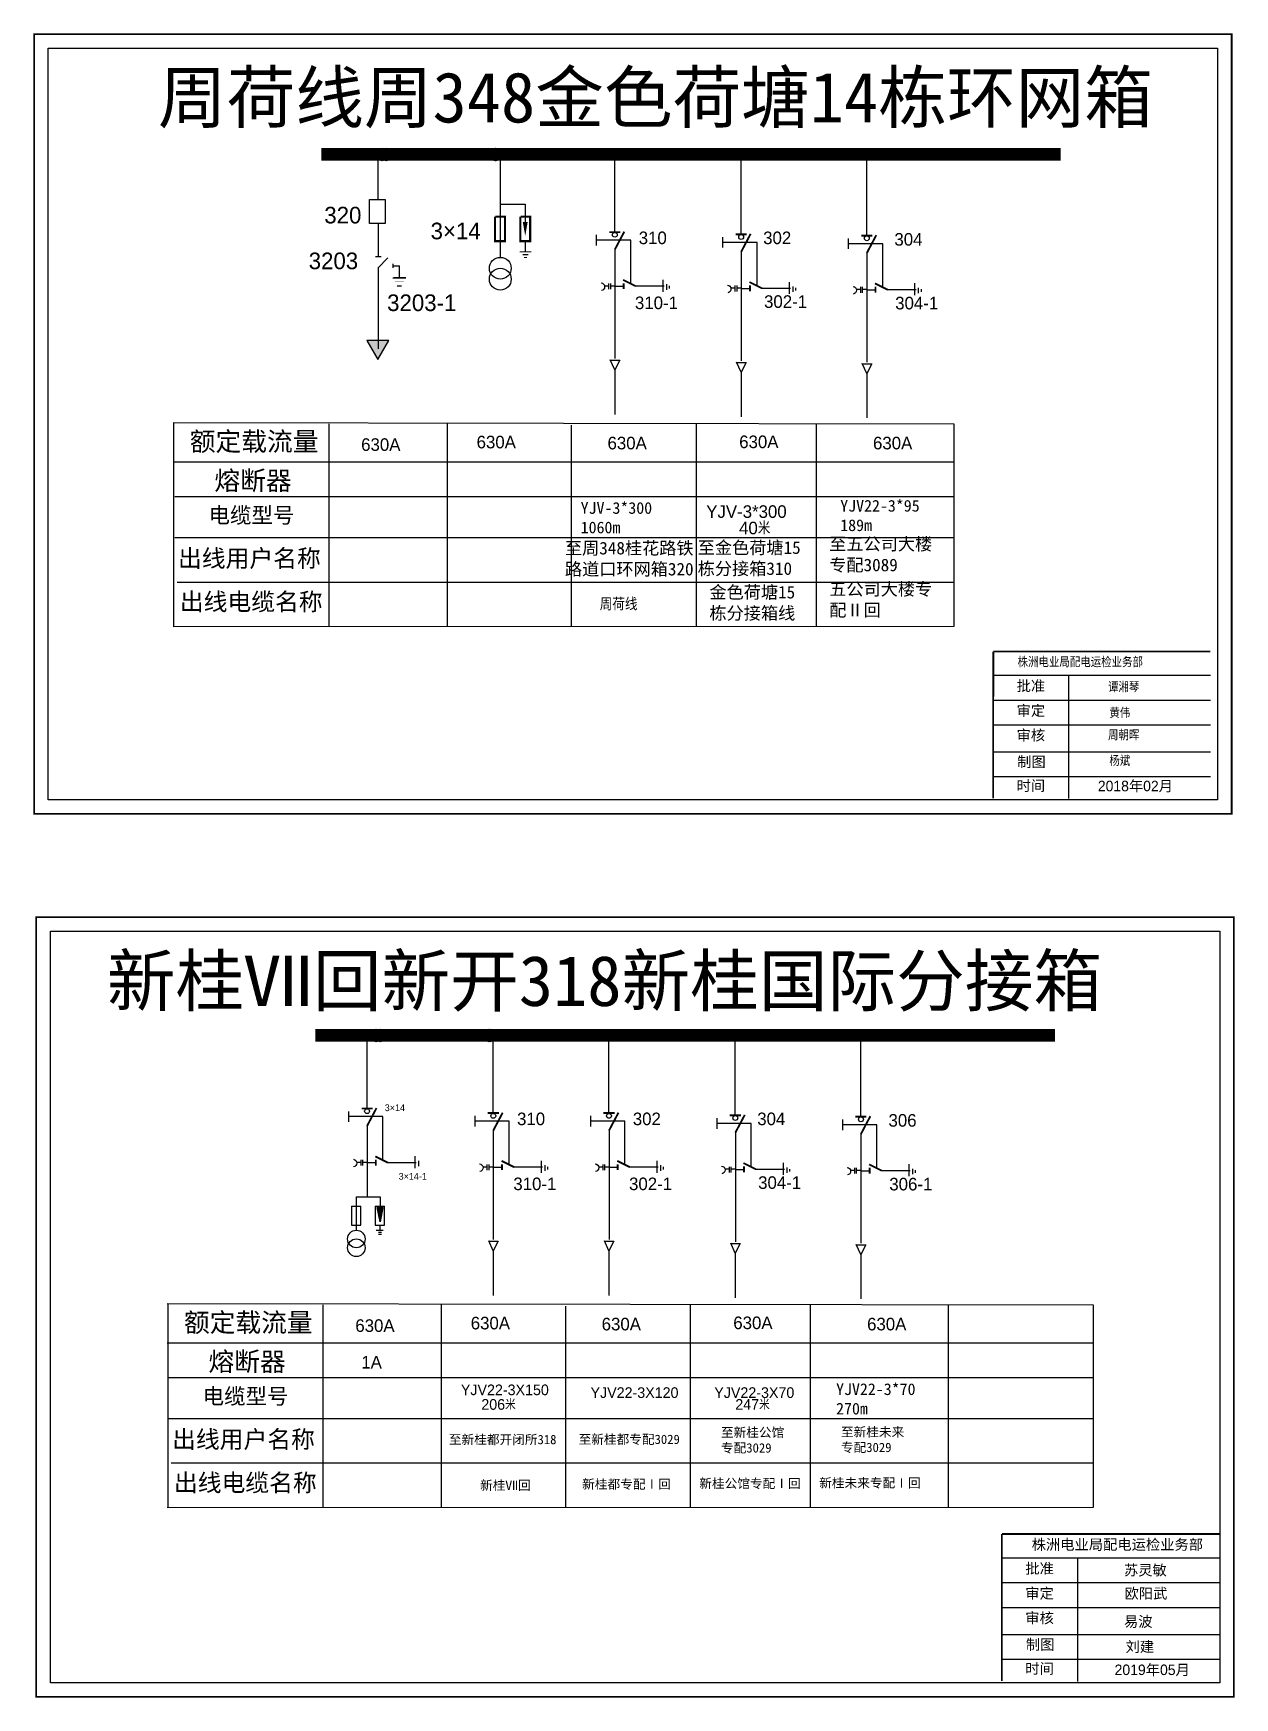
# Model space of a CAD drawing. Extents: x 444 to 1042, y -313 to -48.
# Drawn here: x 648.4 to 839.3, y -312.9 to -48.3 of the extents above; entities that cross this region are included whole.
import ezdxf

# ---------------------------------------------------------------- set-up
doc = ezdxf.new("R2010")
doc.units = 0
doc.header["$LTSCALE"] = 5
doc.linetypes.add('ACAD_ISO02W100', pattern=[15, 12, -3])
doc.layers.get('0').update_dxf_attribs({"linetype": 'CONTINUOUS'})
doc.layers.add('2', color=7, linetype='CONTINUOUS')
doc.layers.add('MiniCADLayer', color=7, linetype='CONTINUOUS', lineweight=20)
doc.styles.add('hztxt_txtstyle_0.00_0_0', font='', dxfattribs={"bigfont": 'hztxt.shx'})
doc.styles.add('hztxt_txtstyle_1.07_0_0', font='', dxfattribs={"height": 1.069226, "bigfont": 'hztxt.shx'})
doc.styles.add('hztxt_txtstyle_1.69_0_0', font='', dxfattribs={"height": 1.694329, "bigfont": 'hztxt.shx'})
doc.styles.add('hztxt_txtstyle_2.00_0_0', font='', dxfattribs={"height": 2, "bigfont": 'hztxt.shx'})
doc.styles.add('hztxt_txtstyle_2.50_0_0', font='', dxfattribs={"height": 2.5})
doc.styles.add('hztxt_txtstyle_2.64_0_0', font='', dxfattribs={"height": 2.642543, "bigfont": 'hztxt.shx'})
doc.styles.add('hztxt_txtstyle_2.70_0_0', font='simkai.ttf', dxfattribs={"height": 2.7})
doc.styles.add('hztxt_txtstyle_2.77_0_0', font='', dxfattribs={"height": 2.773073})
doc.styles.add('hztxt_txtstyle_200.00_0_0200', font='', dxfattribs={"height": 200, "bigfont": 'hztxt.shx'})
doc.styles.add('hztxt_txtstyle_3.00_0_0', font='', dxfattribs={"height": 3})
doc.styles.add('hztxt_txtstyle_4.64_0_0', font='', dxfattribs={"height": 4.641583, "bigfont": 'hztxt.shx'})
doc.styles.add('hztxt_txtstyle_8.00_0_0', font='', dxfattribs={"height": 8})
doc.styles.add('字体', font='KTGB2312.ttf', dxfattribs={"height": 2.5})
doc.styles.get('hztxt_txtstyle_0.00_0_0').set_extended_font_data('hztxt')
doc.styles.get('hztxt_txtstyle_1.07_0_0').set_extended_font_data('hztxt')
doc.styles.get('hztxt_txtstyle_1.69_0_0').set_extended_font_data('hztxt')
doc.styles.get('hztxt_txtstyle_2.00_0_0').set_extended_font_data('hztxt')
doc.styles.get('hztxt_txtstyle_2.50_0_0').set_extended_font_data('SimSun')
doc.styles.get('hztxt_txtstyle_2.64_0_0').set_extended_font_data('hztxt')
doc.styles.get('hztxt_txtstyle_2.77_0_0').set_extended_font_data('SimSun')
doc.styles.get('hztxt_txtstyle_200.00_0_0200').set_extended_font_data('hztxt')
doc.styles.get('hztxt_txtstyle_3.00_0_0').set_extended_font_data('SimSun')
doc.styles.get('hztxt_txtstyle_4.64_0_0').set_extended_font_data('hztxt')
doc.styles.get('hztxt_txtstyle_8.00_0_0').set_extended_font_data('SimSun')

# ---------------------------------------------------------------- blocks, each defined once
blk = doc.blocks.new('JD')
for points in [[(-2, 0.2), (-2, -0.2), (2, 0.2), (2, -0.2)], [(1, -1.2), (1, -0.8), (-1, -1.2), (-1, -0.8)], [(-0.5, -1.8), (-0.5, -2.2), (0.5, -1.8), (0.5, -2.2)]]:
    blk.add_trace(points)

msp = doc.modelspace()

# ---------------------------------------------------------------- hatches: boundary and pattern name
msp.add_hatch(color=7).paths.add_polyline_path([(703.14, -100.18), (704.89, -97.14), (701.39, -97.14)])
at = {"linetype": 'Continuous'}
msp.add_hatch(color=256, dxfattribs=at).paths.add_polyline_path([(703.02, -234.97), (703.91, -234.97), (703.48, -237.22)])

# ---------------------------------------------------------------- linework, layer by layer
at = {"color": 7}
for p, q in [((703.16, -74.76, -0.03), (703.16, -68.44, -0.03)), ((702.73, -83.8, -0.03), (703.63, -83.8, -0.03)), ((703.11, -85.64, -0.03), (704.72, -84.02, -0.03))]:
    msp.add_line(p, q, dxfattribs=at)
for p, q in [((722.56, -68.46), (722.56, -84.01)), ((740.75, -67.36), (740.75, -79.88)), ((760.82, -67.72), (760.82, -80.23)), ((780.79, -67.92), (780.79, -80.44)), ((722.54, -75.45), (726.55, -75.45)), ((726.55, -75.45), (726.55, -78.38)), ((726.55, -81.46), (726.55, -82.97)), ((740.8, -82.61), (740.8, -100.02)), ((760.88, -82.96), (760.88, -100.38)), ((780.85, -83.16), (780.85, -100.58)), ((705.48, -87.17, -0.03), (706.65, -87.17, -0.03)), ((705.51, -84.97, -0.03), (705.51, -85.6, -0.03)), ((705.51, -87.17, -0.03), (707.58, -87.17, -0.03)), ((705.53, -85.28, -0.03), (706.58, -85.28, -0.03)), ((707.58, -87.17, -0.03), (705.67, -87.17, -0.03)), ((706.31, -87.17, -0.03), (706.86, -87.17, -0.03)), ((706.58, -87.17, -0.03), (706.58, -85.27, -0.03)), ((706.86, -88.49, -0.03), (706.2, -88.49, -0.03)), ((740.8, -88.51), (742.19, -88.51)), ((744, -88.47), (748.63, -88.47)), ((760.88, -88.86), (762.27, -88.86)), ((764.08, -88.83), (768.71, -88.83)), ((780.85, -89.07), (782.23, -89.07)), ((784.04, -89.03), (788.68, -89.03)), ((740.05, -100.27), (741.58, -100.27)), ((740.8, -101.82), (740.07, -100.24)), ((741.58, -100.27), (740.8, -101.82)), ((740.8, -101.82), (740.8, -108.91)), ((760.13, -100.62), (761.66, -100.62)), ((760.88, -102.17), (760.15, -100.59)), ((761.66, -100.62), (760.88, -102.17)), ((760.88, -102.17), (760.88, -109.26)), ((780.1, -100.83), (781.62, -100.83)), ((780.84, -102.37), (780.11, -100.8)), ((781.62, -100.83), (780.84, -102.37)), ((780.84, -102.37), (780.84, -109.46)), ((670.57, -110.19), (794.7, -110.39)), ((670.71, -142.65), (670.72, -110.19)), ((695.33, -110.39), (695.33, -142.64)), ((714.12, -110.39), (714.12, -142.63)), ((733.87, -110.62), (733.87, -142.62)), ((753.73, -110.39), (753.73, -142.61)), ((772.77, -110.39), (772.77, -142.6)), ((794.7, -110.39), (794.7, -142.59)), ((670.57, -116.43), (794.7, -116.43)), ((670.86, -121.92), (794.7, -121.92)), ((670.86, -128.46), (794.7, -128.46)), ((794.7, -135.59), (671.23, -135.59)), ((794.7, -142.59), (670.57, -142.65)), ((701.35, -206.68), (701.35, -219.19)), ((721.41, -207.4), (721.41, -219.92)), ((739.81, -207.4), (739.81, -219.92)), ((759.89, -207.76), (759.89, -220.27)), ((779.85, -207.96), (779.85, -220.47)), ((701.41, -221.92), (701.41, -233.27)), ((721.47, -222.64), (721.47, -240.06)), ((739.87, -222.64), (739.87, -240.06)), ((759.95, -223), (759.95, -240.42)), ((779.91, -223.2), (779.91, -240.62)), ((701.41, -227.83), (702.8, -227.83)), ((704.6, -227.79), (709.24, -227.79)), ((721.47, -228.55), (722.86, -228.55)), ((724.66, -228.51), (729.3, -228.51)), ((739.87, -228.55), (741.25, -228.55)), ((743.06, -228.51), (747.7, -228.51)), ((759.95, -228.9), (761.33, -228.9)), ((763.14, -228.86), (767.77, -228.86)), ((779.91, -229.11), (781.29, -229.11)), ((783.1, -229.07), (787.74, -229.07)), ((698.94, -234.74), (700.42, -234.74)), ((699.67, -233.24), (699.67, -238.62)), ((700.42, -237.77), (700.42, -234.74)), ((702.69, -234.74), (704.17, -234.74)), ((702.69, -234.77), (702.69, -237.77)), ((704.17, -237.77), (704.17, -234.74)), ((698.94, -237.77), (700.42, -237.77)), ((702.69, -237.77), (704.17, -237.77)), ((720.72, -240.31), (722.25, -240.31)), ((721.47, -241.85), (720.74, -240.28)), ((722.25, -240.31), (721.47, -241.85)), ((739.12, -240.31), (740.64, -240.31)), ((739.86, -241.85), (739.13, -240.28)), ((740.64, -240.31), (739.86, -241.85)), ((759.2, -240.66), (760.72, -240.66)), ((759.94, -242.21), (759.21, -240.63)), ((760.72, -240.66), (759.94, -242.21)), ((721.47, -241.85), (721.47, -248.95)), ((739.86, -241.85), (739.86, -248.95)), ((759.94, -242.21), (759.94, -249.3)), ((779.16, -240.87), (780.69, -240.87)), ((779.9, -242.41), (779.18, -240.84)), ((780.69, -240.87), (779.9, -242.41)), ((779.9, -242.41), (779.9, -249.5)), ((669.63, -250.23), (816.81, -250.43)), ((669.77, -282.69), (669.78, -250.23)), ((694.39, -250.43), (694.39, -282.68)), ((713.19, -250.43), (713.19, -282.67)), ((732.93, -250.66), (732.93, -282.66)), ((752.79, -250.43), (752.79, -282.65)), ((771.83, -250.43), (771.83, -282.64)), ((793.77, -250.43), (793.77, -282.63)), ((816.81, -250.43), (816.81, -282.62)), ((669.63, -256.47), (816.81, -256.47)), ((669.92, -261.96), (816.81, -261.96)), ((669.92, -268.5), (816.81, -268.5)), ((816.81, -275.62), (670.29, -275.62)), ((816.81, -282.62), (669.63, -282.69))]:
    msp.add_line(p, q)
at = {"color": 0}
for p, q in [((703.18, -78.55, -0.03), (703.18, -83.8, -0.03)), ((703.18, -85.56, -0.03), (703.18, -98.46, -0.03))]:
    msp.add_line(p, q, dxfattribs=at)
at = {"linetype": 'Continuous'}
for p, q in [((748.41, -87.49), (748.41, -89.39)), ((748.99, -88.2), (748.99, -89.08)), ((749.43, -88.45), (749.43, -88.86)), ((768.49, -87.85), (768.49, -89.75)), ((769.07, -88.55), (769.07, -89.43)), ((769.51, -88.8), (769.51, -89.21)), ((788.45, -88.05), (788.45, -89.95)), ((789.03, -88.76), (789.03, -89.64)), ((789.47, -89.01), (789.47, -89.42)), ((709.01, -226.81), (709.01, -228.71)), ((709.59, -227.52), (709.59, -228.39)), ((729.07, -227.53), (729.07, -229.43)), ((729.65, -228.24), (729.65, -229.12)), ((730.09, -228.49), (730.09, -228.9)), ((747.47, -227.53), (747.47, -229.43)), ((748.05, -228.24), (748.05, -229.12)), ((748.49, -228.49), (748.49, -228.9)), ((767.55, -227.88), (767.55, -229.78)), ((768.13, -228.59), (768.13, -229.47)), ((768.57, -228.84), (768.57, -229.25)), ((787.51, -228.09), (787.51, -229.99)), ((788.09, -228.8), (788.09, -229.68)), ((788.53, -229.05), (788.53, -229.46)), ((698.94, -234.74), (698.94, -237.77)), ((699.69, -233.26), (703.47, -233.26)), ((703.48, -237.22), (703.02, -234.97)), ((703.02, -234.97), (703.91, -234.97)), ((703.47, -233.26), (703.47, -236.37)), ((703.91, -234.97), (703.48, -237.22)), ((703.45, -237.83), (703.45, -238.59)), ((702.87, -238.58), (703.99, -238.58)), ((703.2, -238.9), (703.69, -238.9)), ((703.2, -239.18), (703.69, -239.18))]:
    msp.add_line(p, q, dxfattribs=at)
at = {"color": 7, "linetype": 'Continuous'}
for p, q in [((800.96, -150.35), (835.47, -150.35)), ((812.93, -150.35), (812.93, -169.97)), ((800.96, -154.29), (835.47, -154.29)), ((800.96, -158.22), (835.47, -158.22)), ((800.96, -162.51), (835.47, -162.51)), ((800.96, -166.44), (835.47, -166.44))]:
    msp.add_line(p, q, dxfattribs=at)
at = {"color": 0, "linetype": 'Continuous'}
for p, q in [((802.32, -290.63), (836.93, -290.63)), ((814.34, -290.63), (814.34, -310.31)), ((802.32, -294.58), (836.93, -294.58)), ((802.32, -298.52), (836.93, -298.52)), ((802.32, -302.82), (836.93, -302.82)), ((802.32, -306.76), (836.93, -306.76))]:
    msp.add_line(p, q, dxfattribs=at)
at = {"color": 7, "linetype": 'Continuous', "const_width": 0.277}
for points in [[(648.49, -48.45), (838.84, -48.45), (838.84, -172.39), (648.49, -172.39)], [(648.83, -188.8), (839.19, -188.8), (839.19, -312.74), (648.83, -312.74)]]:
    msp.add_lwpolyline(points, close=True, dxfattribs=at)
at = {"color": 7, "linetype": 'Continuous'}
for points in [[(650.73, -50.69), (836.61, -50.69), (836.61, -170.15), (650.73, -170.15)], [(651.07, -191.04), (836.95, -191.04), (836.95, -310.5), (651.07, -310.5)]]:
    msp.add_lwpolyline(points, close=True, dxfattribs=at)
for points, const_width in [([(694.14, -67.55), (811.67, -67.55)], 2), ([(721.76, -77.45), (721.76, -81.36), (723.32, -81.36), (723.32, -77.45), (721.81, -77.45)], 0.33), ([(725.77, -77.45), (725.77, -81.36), (727.33, -81.36), (727.33, -77.45), (725.82, -77.45)], 0.33), ([(739.92, -79.92), (741.69, -79.92)], 0.3), ([(740.8, -82.68), (742.3, -79.84)], 0.3), ([(760, -80.27), (761.77, -80.27)], 0.3), ([(760.88, -83.04), (762.38, -80.19)], 0.3), ([(779.96, -80.47), (781.73, -80.47)], 0.3), ([(780.85, -83.24), (782.35, -80.4)], 0.3), ([(742.11, -87.51), (744.11, -88.51)], 0.3), ([(742.19, -88.05), (742.19, -88.97)], 0.3), ([(762.19, -87.86), (764.19, -88.86)], 0.3), ([(762.27, -88.4), (762.27, -89.32)], 0.3), ([(782.15, -88.07), (784.15, -89.07)], 0.3), ([(782.23, -88.61), (782.23, -89.53)], 0.3), ([(693.21, -207.59), (810.74, -207.59)], 2), ([(700.53, -219.23), (702.3, -219.23)], 0.3), ([(701.41, -222), (702.91, -219.15)], 0.3), ([(720.59, -219.95), (722.36, -219.95)], 0.3), ([(721.47, -222.72), (722.97, -219.88)], 0.3), ([(738.98, -219.95), (740.75, -219.95)], 0.3), ([(739.87, -222.72), (741.37, -219.88)], 0.3), ([(759.06, -220.31), (760.83, -220.31)], 0.3), ([(759.95, -223.07), (761.45, -220.23)], 0.3), ([(779.02, -220.51), (780.79, -220.51)], 0.3), ([(779.91, -223.28), (781.41, -220.44)], 0.3), ([(702.72, -226.83), (704.72, -227.83)], 0.3), ([(702.8, -227.36), (702.8, -228.29)], 0.3), ([(722.78, -227.55), (724.78, -228.55)], 0.3), ([(741.17, -227.55), (743.17, -228.55)], 0.3), ([(722.86, -228.09), (722.86, -229.01)], 0.3), ([(741.25, -228.09), (741.25, -229.01)], 0.3), ([(761.25, -227.9), (763.25, -228.9)], 0.3), ([(761.33, -228.44), (761.33, -229.36)], 0.3), ([(781.22, -228.11), (783.22, -229.11)], 0.3), ([(781.29, -228.65), (781.29, -229.57)], 0.3)]:
    msp.add_lwpolyline(points, dxfattribs=dict(const_width=const_width))
at = {"elevation": -0.03}
msp.add_lwpolyline([(701.8, -74.76), (704.28, -74.76), (704.28, -78.55), (701.8, -78.55)], close=True, dxfattribs=at)
for points, format in [([(726.55, -78.33, 0.771, 0, 0), (726.55, -80.53, 0, 0, 0)], "xyseb"), ([(738.63, -87.98, -0.877934), (738.65, -89.2)], "xyb"), ([(758.71, -88.33, -0.877934), (758.73, -89.55)], "xyb"), ([(778.67, -88.54, -0.877934), (778.69, -89.76)], "xyb"), ([(699.23, -227.3, -0.877934), (699.26, -228.51)], "xyb"), ([(719.29, -228.02, -0.877934), (719.32, -229.24)], "xyb"), ([(737.69, -228.02, -0.877934), (737.71, -229.24)], "xyb"), ([(757.77, -228.37, -0.877934), (757.79, -229.59)], "xyb"), ([(777.73, -228.58, -0.877934), (777.75, -229.79)], "xyb")]:
    msp.add_lwpolyline(points, format=format)
for points in [[(737.85, -80.37), (737.85, -82.04)], [(757.93, -80.72), (757.93, -82.39)], [(777.89, -80.93), (777.89, -82.6)], [(739.8, -88.5), (739.16, -88.5)], [(739.8, -88.07), (739.8, -88.99)], [(740.08, -88.07), (740.08, -88.99)], [(740.8, -88.5), (740.08, -88.5)], [(759.88, -88.85), (759.24, -88.85)], [(759.88, -88.43), (759.88, -89.34)], [(760.16, -88.43), (760.16, -89.34)], [(760.88, -88.85), (760.16, -88.85)], [(779.84, -89.05), (779.21, -89.05)], [(779.84, -88.63), (779.84, -89.55)], [(780.12, -88.63), (780.12, -89.55)], [(780.84, -89.05), (780.12, -89.05)], [(698.46, -219.68), (698.46, -221.36)], [(718.52, -220.41), (718.52, -222.08)], [(736.91, -220.41), (736.91, -222.08)], [(756.99, -220.76), (756.99, -222.43)], [(776.96, -220.97), (776.96, -222.64)], [(700.4, -227.39), (700.4, -228.3)], [(700.68, -227.39), (700.68, -228.3)], [(700.4, -227.81), (699.77, -227.81)], [(701.41, -227.81), (700.68, -227.81)], [(720.46, -228.53), (719.83, -228.53)], [(720.46, -228.11), (720.46, -229.03)], [(720.74, -228.11), (720.74, -229.03)], [(721.47, -228.53), (720.74, -228.53)], [(738.86, -228.53), (738.23, -228.53)], [(738.86, -228.11), (738.86, -229.03)], [(739.14, -228.11), (739.14, -229.03)], [(739.86, -228.53), (739.14, -228.53)], [(758.94, -228.89), (758.31, -228.89)], [(758.94, -228.47), (758.94, -229.38)], [(759.22, -228.47), (759.22, -229.38)], [(759.94, -228.89), (759.22, -228.89)], [(778.9, -229.09), (778.27, -229.09)], [(778.9, -228.67), (778.9, -229.58)], [(779.18, -228.67), (779.18, -229.58)], [(779.91, -229.09), (779.18, -229.09)]]:
    msp.add_lwpolyline(points)
at = {"linetype": 'ACAD_ISO02W100'}
for points in [[(743.34, -88.04), (743.34, -81.2), (737.85, -81.2)], [(763.42, -88.39), (763.42, -81.56), (757.93, -81.56)], [(783.38, -88.6), (783.38, -81.76), (777.89, -81.76)], [(703.94, -227.36), (703.94, -220.52), (698.46, -220.52)], [(724, -228.08), (724, -221.24), (718.52, -221.24)], [(742.4, -228.08), (742.4, -221.24), (736.91, -221.24)], [(762.48, -228.43), (762.48, -221.6), (756.99, -221.6)], [(782.44, -228.64), (782.44, -221.8), (776.96, -221.8)]]:
    msp.add_lwpolyline(points, dxfattribs=at)
at = {"const_width": 0.0661, "elevation": -0.03}
for points in [[(707.58, -87.17), (705.48, -87.17)], [(707.22, -87.83), (705.84, -87.83)], [(706.86, -88.49), (706.2, -88.49)]]:
    msp.add_lwpolyline(points, dxfattribs=at)
at = {"color": 7, "elevation": -0.03}
msp.add_lwpolyline([(703.14, -100.18), (704.89, -97.14), (701.39, -97.14)], close=True, dxfattribs=at)
at = {"color": 7, "linetype": 'Continuous', "const_width": 0.277}
for points in [[(800.96, -146.59), (800.93, -169.91)], [(800.96, -146.59), (835.47, -146.59)]]:
    msp.add_lwpolyline(points, dxfattribs=at)
at = {"color": 0, "linetype": 'Continuous', "const_width": 0.277}
for points in [[(802.32, -286.86), (802.3, -310.24)], [(802.32, -286.86), (836.93, -286.86)]]:
    msp.add_lwpolyline(points, dxfattribs=at)
for centre, radius in [((703.81, -67.57), 0.996), ((704.43, -67.57), 0.996), ((721.76, -67.57), 0.996), ((721.86, -67.57), 0.996), ((740.8, -80.34), 0.384), ((760.88, -80.69), 0.384), ((780.85, -80.9), 0.384), ((722.59, -85.67), 1.73), ((722.59, -87.4), 1.73), ((702.87, -207.61), 0.996), ((703.49, -207.61), 0.996), ((720.82, -207.61), 0.996), ((720.92, -207.61), 0.996), ((701.41, -219.65), 0.384), ((721.47, -220.38), 0.384), ((739.87, -220.38), 0.384), ((759.95, -220.73), 0.384), ((779.91, -220.94), 0.384)]:
    msp.add_circle(centre, radius)
at = {"layer": '2'}
for centre in [(699.7, -239.96), (699.7, -241.35)]:
    msp.add_circle(centre, 1.4, dxfattribs=at)

# ---------------------------------------------------------------- block references
at = {"xscale": 0.4625168351082891, "yscale": 0.4625168350443118, "zscale": 0.4625168351263844}
msp.add_blockref('JD', (726.58, -83.04), dxfattribs=at)

# ---------------------------------------------------------------- texts
at = {"color": 7}
for s, height, style, p in [('周荷线周348金色荷塘14栋环网箱', 8, 'hztxt_txtstyle_8.00_0_0', (668.17, -62.49)), ('320', 2.643, 'hztxt_txtstyle_2.64_0_0', (694.61, -78.54, -0.03)), ('3203', 2.643, 'hztxt_txtstyle_2.64_0_0', (692.13, -85.81, -0.03)), ('3203-1', 2.643, 'hztxt_txtstyle_2.64_0_0', (704.6, -92.47, -0.03))]:
    msp.add_text(s, height=height, dxfattribs=dict(at, style=style)).set_placement(p)
at = {"color": 0}
for s, height, style, p in [('3×14', 2.643, 'hztxt_txtstyle_2.64_0_0', (711.51, -81.06)), ('新桂Ⅶ回新开318新桂国际分接箱', 8, 'hztxt_txtstyle_8.00_0_0', (660.06, -202.92))]:
    msp.add_text(s, height=height, dxfattribs=dict(at, style=style)).set_placement(p)
for s, height, style, p in [('310', 2, 'hztxt_txtstyle_2.00_0_0', (744.59, -81.83)), ('302', 2, 'hztxt_txtstyle_2.00_0_0', (764.37, -81.83)), ('304', 2, 'hztxt_txtstyle_2.00_0_0', (785.23, -82.07)), ('302-1', 2, 'hztxt_txtstyle_2.00_0_0', (764.51, -91.96)), ('310-1', 2, 'hztxt_txtstyle_2.00_0_0', (743.99, -92.16)), ('304-1', 2, 'hztxt_txtstyle_2.00_0_0', (785.36, -92.2)), ('额定载流量', 3, 'hztxt_txtstyle_3.00_0_0', (673.23, -114.69)), ('630A', 2, 'hztxt_txtstyle_2.00_0_0', (700.47, -114.69)), ('630A', 2, 'hztxt_txtstyle_2.00_0_0', (718.82, -114.29)), ('630A', 2, 'hztxt_txtstyle_2.00_0_0', (739.63, -114.45)), ('630A', 2, 'hztxt_txtstyle_2.00_0_0', (760.56, -114.25)), ('630A', 2, 'hztxt_txtstyle_2.00_0_0', (781.83, -114.45)), ('熔断器', 3, 'hztxt_txtstyle_3.00_0_0', (677.14, -120.92)), ('电缆型号', 2.5, 'hztxt_txtstyle_2.50_0_0', (676.21, -126.16)), ('出线用户名称', 2.773, 'hztxt_txtstyle_2.77_0_0', (671.36, -133.15)), ('出线电缆名称', 2.773, 'hztxt_txtstyle_2.77_0_0', (671.65, -140.05)), ('3×14', 1.069, 'hztxt_txtstyle_1.07_0_0', (704.22, -219.64)), ('310', 2, 'hztxt_txtstyle_2.00_0_0', (725.25, -221.87)), ('302', 2, 'hztxt_txtstyle_2.00_0_0', (743.65, -221.87)), ('304', 2, 'hztxt_txtstyle_2.00_0_0', (763.43, -221.87)), ('306', 2, 'hztxt_txtstyle_2.00_0_0', (784.29, -222.11)), ('3×14-1', 1.069, 'hztxt_txtstyle_1.07_0_0', (706.43, -230.54)), ('310-1', 2, 'hztxt_txtstyle_2.00_0_0', (724.66, -232.2)), ('302-1', 2, 'hztxt_txtstyle_2.00_0_0', (743.05, -232.2)), ('304-1', 2, 'hztxt_txtstyle_2.00_0_0', (763.57, -232)), ('306-1', 2, 'hztxt_txtstyle_2.00_0_0', (784.42, -232.24)), ('额定载流量', 3, 'hztxt_txtstyle_3.00_0_0', (672.3, -254.73)), ('630A', 2, 'hztxt_txtstyle_2.00_0_0', (699.54, -254.73)), ('630A', 2, 'hztxt_txtstyle_2.00_0_0', (717.89, -254.33)), ('630A', 2, 'hztxt_txtstyle_2.00_0_0', (738.7, -254.49)), ('630A', 2, 'hztxt_txtstyle_2.00_0_0', (759.62, -254.29)), ('630A', 2, 'hztxt_txtstyle_2.00_0_0', (780.89, -254.49)), ('熔断器', 3, 'hztxt_txtstyle_3.00_0_0', (676.2, -260.95)), ('1A', 2, 'hztxt_txtstyle_2.00_0_0', (700.49, -260.55)), ('电缆型号', 2.5, 'hztxt_txtstyle_2.50_0_0', (675.27, -266.2)), ('YJV22-3X150', 1.6943, 'hztxt_txtstyle_1.69_0_0', (716.32, -264.79)), ('YJV22-3X120', 1.6943, 'hztxt_txtstyle_1.69_0_0', (736.93, -265.23)), ('YJV22-3X70', 1.694, 'hztxt_txtstyle_1.69_0_0', (756.6, -265.23)), ('206米', 1.694, 'hztxt_txtstyle_1.69_0_0', (719.57, -267.11)), ('247米', 1.694, 'hztxt_txtstyle_1.69_0_0', (759.94, -267.11)), ('出线用户名称', 2.773, 'hztxt_txtstyle_2.77_0_0', (670.42, -273.19)), ('出线电缆名称', 2.773, 'hztxt_txtstyle_2.77_0_0', (670.71, -280.09))]:
    msp.add_text(s, height=height, dxfattribs=dict(style=style)).set_placement(p)
at = {"color": 0, "linetype": 'Continuous', "attachment_point": 1}
for s, insert, char_height, width, style in [('YJV-3*300\\P1060m', (735.36, -122.84), 1.856, 29.9238, 'hztxt_txtstyle_2.70_0_0'), ('YJV22-3*95\\P189m', (776.62, -122.49), 1.856, 29.9238, 'hztxt_txtstyle_2.70_0_0'), ('YJV22-3*70\\P270m', (775.96, -262.91), 1.856, 29.9238, 'hztxt_txtstyle_2.70_0_0'), ('株洲电业局配电运检业务部', (807.05, -287.7), 1.6646, 45.5085, '字体'), ('{\\fKaiTi_GB2312|b0|i0|c134|p49;批准}', (806.04, -291.5), 1.6646, 13.0179, '字体'), ('{\\fSimSun|b0|i0|c134|p2;苏灵敏}', (821.72, -291.77), 1.6646, 13.0179, '字体'), ('\\f\uffbfﾬￌﾣﾤ_GB2312|b0|i0|c134|p49;审定', (806.04, -295.45), 1.6646, 13.0179, '字体'), ('{\\fSimSun|b0|i0|c134|p2;欧阳武}', (821.81, -295.47), 1.6646, 13.0179, '字体'), ('\\f\uffbfﾬￌﾣﾤ_GB2312|b0|i0|c134|p49;审核', (806.04, -299.37), 1.6646, 13.0179, '字体'), ('易波', (821.72, -299.94), 1.665, 13.0179, '字体'), ('\\f\uffbfﾬￌﾣﾤ_GB2312|b0|i0|c134|p49;制图', (806.13, -303.59), 1.6646, 13.0179, '字体'), ('{\\fSimSun|b0|i0|c134|p2;刘建}', (821.97, -303.94), 1.6646, 13.0179, '字体'), ('\\f\uffbfﾬￌﾣﾤ_GB2312|b0|i0|c134|p49;时间', (806.04, -307.41), 1.6646, 13.0179, '字体'), ('2019{\\fSimSun|b0|i0|c134|p2;年}05{\\fSimSun|b0|i0|c134|p2;月}', (820.23, -307.61), 1.6646, 24.3483, '字体')]:
    msp.add_mtext(s, dxfattribs=dict(at, insert=insert, char_height=char_height, width=width, style=style))
at = {"color": 7, "linetype": 'Continuous', "attachment_point": 1, "style": 'hztxt_txtstyle_0.00_0_0'}
for s, insert, char_height, width in [('株洲电业局配电运检业务部', (804.81, -147.43), 1.6602, 45.388), ('{\\fKaiTi_GB2312|b0|i0|c134|p49;批准}', (804.66, -151.21), 1.6602, 12.9834), ('谭湘琴', (819.19, -151.4), 1.66, 12.9834), ('\\f\uffbfﾬￌﾣﾤ_GB2312|b0|i0|c134|p49;审定', (804.66, -155.15), 1.6602, 12.9834), ('黄伟', (819.4, -155.5), 1.66, 12.9834), ('\\f\uffbfﾬￌﾣﾤ_GB2312|b0|i0|c134|p49;审核', (804.66, -159.06), 1.6602, 12.9834), ('周朝晖', (819.19, -159.04), 1.66, 12.9834), ('\\f\uffbfﾬￌﾣﾤ_GB2312|b0|i0|c134|p49;制图', (804.75, -163.28), 1.6602, 12.9834), ('杨斌', (819.4, -163.13), 1.66, 12.9834), ('\\f\uffbfﾬￌﾣﾤ_GB2312|b0|i0|c134|p49;时间', (804.66, -167.09), 1.6602, 12.9834), ('2018{\\fSimSun|b0|i0|c134|p2;年}02{\\fSimSun|b0|i0|c134|p2;月}', (817.57, -167.13), 1.6602, 17.1203)]:
    msp.add_mtext(s, dxfattribs=dict(at, insert=insert, char_height=char_height, width=width))
at = {"linetype": 'Continuous', "char_height": 1.4761, "attachment_point": 1}
for s, insert, width, style in [('{\\fSimSun|b0|i0|c134|p2;至新桂公馆专配3029}', (757.66, -269.97), 11.7115, 'hztxt_txtstyle_0.00_0_0'), ('{\\fSimSun|b0|i0|c134|p2;至新桂未来专配3029}', (776.73, -269.89), 11.7115, 'hztxt_txtstyle_0.00_0_0'), ('{\\fSimSun|b0|i0|c134|p2;至新桂都开闭所318}', (714.41, -271.1), 18.7534, 'hztxt_txtstyle_0.00_0_0'), ('{\\fSimSun|b0|i0|c134|p2;至新桂都专配3029}', (735.03, -271.07), 17.7714, 'hztxt_txtstyle_0.00_0_0'), ('{\\fSimSun|b0|i0|c134|p2;新桂未来专配Ⅰ回}', (773.28, -277.99), 17.5586, 'hztxt_txtstyle_0.00_0_0'), ('{\\fSimSun|b0|i0|c134|p2;新桂Ⅶ回}', (719.38, -278.37), 17.0907, 'hztxt_txtstyle_4.64_0_0'), ('{\\fSimSun|b0|i0|c134|p2;新桂都专配Ⅰ回}', (735.6, -278.19), 17.5586, 'hztxt_txtstyle_0.00_0_0'), ('{\\fSimSun|b0|i0|c134|p2;新桂公馆专配Ⅰ回}', (754.22, -278.08), 17.5586, 'hztxt_txtstyle_0.00_0_0')]:
    msp.add_mtext(s, dxfattribs=dict(at, insert=insert, width=width, style=style))
at = {"layer": 'MiniCADLayer', "color": 7, "ltscale": 1.456944, "char_height": 2, "attachment_point": 1}
for s, insert, style in [('YJV-3*300', (755.32, -123.34), 'hztxt_txtstyle_2.00_0_0'), ('40米', (760.54, -125.95), 'hztxt_txtstyle_200.00_0_0200')]:
    msp.add_mtext(s, dxfattribs=dict(at, insert=insert, style=style))
at = {"layer": 'MiniCADLayer', "color": 7, "ltscale": 1.189294, "char_height": 2, "attachment_point": 1}
for s, insert, width, style in [('{\\fSimSun|b0|i0|c134|p2;至周348桂花路铁路道口环网箱320}', (732.86, -129.15), 21.5817, 'hztxt_txtstyle_200.00_0_0200'), ('{\\fSimSun|b0|i0|c134|p2;至金色荷塘15栋分接箱310}', (753.97, -129.07), 17.4811, 'hztxt_txtstyle_2.00_0_0'), ('{\\fSimSun|b0|i0|c134|p2;至五公司大楼专配3089}', (774.87, -128.49), 17.4811, 'hztxt_txtstyle_2.00_0_0'), ('{\\fSimSun|b0|i0|c134|p2;金色荷塘15栋分接箱线}', (755.83, -136.15), 14.0872, 'hztxt_txtstyle_200.00_0_0200'), ('{\\fSimSun|b0|i0|c134|p2;五公司大楼专配Ⅱ回}', (774.87, -135.66), 17.4811, 'hztxt_txtstyle_2.00_0_0')]:
    msp.add_mtext(s, dxfattribs=dict(at, insert=insert, width=width, style=style))
at = {"layer": 'MiniCADLayer', "color": 7, "ltscale": 1.189294, "insert": (738.39, -138.05), "char_height": 2, "attachment_point": 1, "style": 'hztxt_txtstyle_200.00_0_0200'}
msp.add_mtext('周荷线', dxfattribs=at)

doc.saveas('drawing.dxf')
